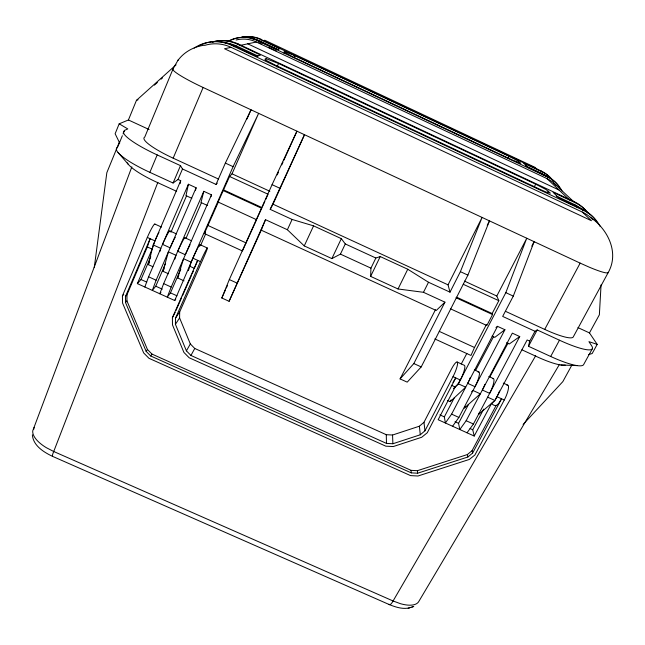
<?xml version="1.0" encoding="UTF-8"?>
<svg xmlns="http://www.w3.org/2000/svg" width="645" height="645" viewBox="0 0 645 645"><rect width="100%" height="100%" fill="white"/><g stroke="black" fill="none" stroke-linecap="round" stroke-linejoin="round"><path stroke-width="0.97" d="M457.12 362.022L464.376 365.336A11.916 2.435 -65.7 0 1 460.353 380.01L457.555 384.646L455.176 386.992L438.157 419.726L474.22 436.044L491.506 403.52C496.948 408.777 499.012 402.69 501.576 398.787L472.632 453.048L467.907 456.991L417.637 473.22L411.252 472.874L150.712 355.992L146.165 351.396L125.517 302.545L125.541 296.353L150.132 238.706L147.35 246.882L126.968 294.757L125.541 296.353M496.078 405.6L472.092 450.613L467.391 454.54L417.404 470.689L411.058 470.35L151.978 354.081L147.455 349.509L126.944 300.917L126.968 294.757M179.681 311.89L179.592 317.921L190.331 343.946L194.758 348.469L386.274 434.69L392.555 435.02L419.379 426.208L423.967 422.298L451.411 369.182A11.924 2.354 -65.7 0 1 457.531 362.651A11.924 2.354 -65.7 0 1 453.016 376.664L424.974 430.796L420.29 434.778L392.894 443.744L386.484 443.405L190.936 355.459L186.413 350.856L175.424 324.306L175.513 318.162L200.466 261.636A12.102 0.629 -65.4 0 1 207.053 248.325A12.102 0.629 -65.4 0 1 204.167 256.468L179.681 311.89L175.513 318.162M487.217 225.355L489.482 220.88L467.907 275.133L421.209 366.916L407.213 382.146L400.085 378.913L413.84 363.562L444.937 302.166L423.475 292.306L398.038 288.976L370.625 276.382L370.948 268.151L375.858 258.016L380.236 256.565L407.761 269.247L428.498 282.26L450.008 292.161L460.393 271.666L482.089 217.438L448.041 284.848L450.008 292.161M601.059 284.848L599.366 314.784L589.457 332.917L597.197 344.374L592.166 353.533L588.571 354.621M94.267 267.554L106.836 172.683L119.607 141.489M180.14 183.567L180.705 180.697L178.02 179.455L173.078 183.011L149.874 172.352A45.577 8.893 23.3 0 1 117.624 147.27M195.451 190.597L196.112 187.776L188.413 184.236L185.978 195.62L191.815 198.305M592.465 348.494L583.822 364.223A44.699 8.466 27.6 0 1 550.677 356.475L528.489 346.284L529.714 341.141L534.971 331.28L537.196 329.95L559.465 340.205A44.876 7.821 27.4 0 0 591.634 345.793L588.925 341.656L597.197 344.374M152.913 266.716L148.326 264.635L153.212 244.923L180.705 180.697M210.988 196.693L211.487 194.846L203.804 191.315L200.982 202.514L207.65 205.57M160.049 251.276L160.807 248.381L153.212 244.923M168.49 273.786L162.992 271.295L168.401 251.832L175.988 255.291L174.868 259.105M184.035 280.841L177.633 277.939L183.567 258.742L191.138 262.184L188.388 270.65M144.851 287.001L148.584 276.794L188.413 184.236M196.112 187.776L156.122 280.22L152.333 290.387L155.751 286.203L165.596 263.466M194.879 267.199L197.668 260.362L172.4 317.695L172.473 324.854L183.906 352.412L189.162 357.765L385.815 446.171L393.257 446.558L421.709 437.262L427.264 432.755L455.725 377.906L453.008 382.445M559.505 364.32L418.976 601.18A30.049 12.997 30.5 0 1 400.464 603.688L393.079 600.979L53.72 451.5L46.327 447.678A30.549 13.553 20.6 0 1 32.75 430.804L131.854 166.886M505.68 311.406L544.719 329.401A38.321 6.644 27.3 0 0 573.341 336.779L608.283 272.416C619.506 252.429 607.654 229.072 590.288 217.204M203.804 191.315L163.661 283.631L159.807 293.773L160.911 292.362M534.971 331.28L502.681 316.413L513.291 296.103L534.116 241.673L531.794 246.124M453.411 388.588L458.369 383.831L505.817 292.645L526.763 238.247L496.803 296.023L498.827 300.691L492.151 313.534L492.546 314.55L486.846 325.515L450.387 308.77M157.848 182.325L53.72 451.5A9.006 1.371 -62.5 0 0 52.511 456.338L389.54 604.688C395.877 607.195 403.028 609.565 409.833 607.735M211.487 194.846L171.191 287.049L167.273 297.151L170.465 292.87L180.785 269.271M176.077 64.839L136.458 100.346L128.419 119.97L119.18 123.816L115.133 133.757L119.704 143.053M261.402 229.87L229.096 301.296L221.824 297.998L229.322 279.567L272.077 184.663L296.942 131.185L283.808 160.323M117.987 146.383L122.356 135.716M123.082 133.942L124.541 130.387L127.783 128.919L119.18 123.816M157.582 235.127A12.134 1.177 -65.3 0 0 154.937 240.891L152.131 249.123L137.361 283.615L174.739 300.53L175.763 299.078M444.937 302.166L436.238 310.495L261.177 230.144L265.514 219.687L287.388 229.741L304.255 245.906L331.885 258.597L340.439 254.13L345.277 243.939L341.326 238.642L313.575 225.863L292.112 219.453L270.19 209.359L304.496 134.708L273.029 204.191L270.19 209.359M149.874 172.352L157.187 154.921A45.763 8.216 23.5 0 1 123.348 132.225L124.541 130.387M173.166 158.17L203.127 87.486A39.676 4.539 24.3 0 1 173.279 68.362L144.746 137.095A39.031 6.95 23.7 0 0 173.166 158.17L218.55 179.084M229.096 301.296L265.514 219.687M506.938 385.25A11.884 2.943 -65.7 0 1 508.316 389.177A11.884 2.943 -65.7 0 1 504.269 400.013L474.905 454.991L469.294 459.458L417.984 476.002L410.567 475.607L148.971 358.298L143.682 352.952L122.574 303.094L122.421 295.886L147.318 237.425A12.142 1.266 -65.3 0 1 152.542 226.855A12.142 1.266 -65.3 0 1 154.945 224.581M148.326 264.635L149.503 261.878M173.078 183.011L180.487 165.644L157.187 154.921M178.02 179.455L182.495 168.982L180.487 165.644M170.957 232.208L186.647 195.54M137.361 283.615L141.013 279.527L150.785 256.734M162.992 271.295L164.177 268.546M199.515 246.285A12.11 0.718 -65.4 0 0 198.458 246.664A12.11 0.718 -65.4 0 0 192.895 258.185L174.739 300.53M186.139 238.045L201.571 202.385M265.377 60.517L266.167 58.695L278.559 63.492L535.681 184.172L545.984 189.501L550.379 193.153L546.444 192.21L541.091 189.84L275.205 65.097L265.788 60.146L264.869 59.187L266.167 58.695M177.633 277.939L178.826 275.197M182.495 168.982L216.043 184.422L225.363 163.088L251.026 109.795L246.987 119.027M200.482 245.745L205.666 233.909M191.138 262.184L233.095 166.66L258.621 113.335L232.031 173.819L229.58 176.488L218.091 202.03L256.5 219.679L262.031 207.601L223.67 189.944M276.971 67.096L278.559 63.492M256.508 219.864L242.431 250.969L204.328 233.546L218.639 201.393L218.091 202.03M284.066 53.398L284.864 51.576L294.983 55.631L509.107 156.324L517.572 160.653L520.821 163.274L512.84 160.242L292.677 56.736L283.969 51.914L284.864 51.576M175.174 312.325L172.4 317.695M175.98 310.495L181.624 297.692M182.43 295.861L191.299 275.729M192.113 273.899L193.323 271.158M294.185 57.437L294.983 55.631M486.467 324.475L474.502 347.502L470.971 355.468L434.803 338.931M221.824 297.998L225.484 289.855M226.298 288.049L227.516 285.332M262.434 206.714L264.845 201.369M265.651 199.587L268.054 194.242L229.58 176.488M277.245 174.892L278.479 172.159M281.76 164.878L282.994 162.145M287.388 229.741L292.112 219.453M304.255 245.906L313.575 225.863M331.885 258.597L341.326 238.642M370.625 276.382L380.236 256.565M398.038 288.976L407.761 269.247M423.475 292.306L428.498 282.26M508.228 158.065L509.107 156.324M400.085 378.913L435.456 309.761M534.31 186.848L535.681 184.172M547.468 192.855L548.363 191.122M452.597 426.264L458.885 417.428L504.914 329.74L497.497 326.33L451.605 414.13L445.381 422.999L444.341 416.888L454.241 397.892M467.02 432.787L473.422 424.015L519.741 336.561L512.332 333.151L466.158 420.725L459.812 429.53L458.555 423.33L468.52 404.383M461.256 364.022L466.835 353.428M447.549 400.456L450.21 401.666L451.153 399.884M474.22 436.044L472.745 429.755L483.694 409.107M475.704 370.238L493.651 336.488M479.437 412.736L478.485 414.501L494.949 400.481L527.142 339.963L529.714 341.141M465.303 406.318L464.36 408.092L480.332 393.829L473.019 390.499L471.568 391.829M528.489 346.284L537.196 329.95M544.719 329.401L580.161 263.12L589.062 267.086A38.942 4.33 26.6 0 0 608.283 272.416M489.966 376.753L508.042 343.092M261.177 230.144L261.822 228.951M550.677 356.475L559.465 340.205M190.936 355.459L194.758 348.469M571.833 365.167L562.835 381.622L523.111 424.434M186.413 350.856L190.331 343.946M177.891 60.469C184.156 51.826 194.129 46.537 204.642 45.15M495.513 399.207L496.964 396.691A11.892 2.862 -65.7 0 0 499.528 391.015M172.683 69.402L178.423 59.525M535.664 355.766L393.079 600.979A8.837 2.435 -70.2 0 1 389.024 604.252M175.424 324.306L179.592 317.921M150.712 355.992L151.978 354.081M146.165 351.396L147.455 349.509M494.143 401.166L491.506 403.52M204.328 233.546L205.441 232.152M125.517 302.545L126.944 300.917M122.421 295.886L123.751 294.426M216.043 184.422L217.268 183.14M450.21 401.666L465.698 387.169L458.369 383.831M154.413 85.14L157.38 82.479M161.097 79.158L162.58 77.827M495.965 327.515L497.497 326.33M504.914 329.74L494.779 337.359L492.062 336.118M519.741 336.561L509.244 344.003L506.535 342.761M136.458 100.346L138.07 99.782M408.156 608.275L413.776 606.453L411.913 607.058M231.071 47.335L224.516 48.754L591.425 220.719L582.338 212.068L231.071 47.335A38.257 36.991 64.6 0 0 205.126 45.255M233.982 46.722L236.86 46.118L258 56.042M239.585 45.545L256.387 42.014L546.92 178.56A31.008 29.71 -31.3 0 1 556.312 185.583M258.709 41.53L260.354 41.183L278.463 49.697M262.797 40.667L264.829 40.28L266.522 41.062L534.89 167.289L537.543 169.691M194.153 48.101A40.337 38.99 64.6 0 1 231.886 45.432L232.869 45.239L256.581 56.357L260.556 55.043L237.642 44.287A38.732 37.483 65.7 0 0 212.326 41.917M237.642 44.287L238.545 44.11L573.897 201.514A37.676 35.846 -28.4 0 1 585.894 210.738M227.774 41.474A33.33 32.347 69.7 0 1 257.065 40.441L277.302 49.504L280.035 48.601L261.015 39.659A32.234 31.299 70.6 0 0 241.214 37.386M261.015 39.659L541.195 171.006A31.452 30.194 -32.1 0 1 553.16 181.285M560.932 364.997L577.114 365.61M148.584 276.794L156.122 280.22M163.661 283.631L171.191 287.049M451.605 414.13L458.885 417.428M466.158 420.725L473.422 424.015M141.013 279.527L146.746 282.123M155.751 286.203L162.29 289.17M170.465 292.87L176.996 295.821M439.89 414.872L444.341 416.888M454.999 421.717L458.555 423.33M470.084 428.554L472.745 429.755M229.322 279.567L236.852 282.994M413.84 363.562L421.209 366.916M487.644 397.159L494.949 400.481M147.366 246.962L152.131 249.123M189.791 266.256L194.532 268.417M451.347 385.25L455.176 386.992M154.832 224.041L161.524 227.096M169.885 230.91L176.561 233.958M184.897 237.763L191.565 240.803M199.894 244.608L207.376 248.027M474.349 369.891L478.88 371.955M488.837 376.503L493.361 378.567M503.293 383.106L507.809 385.162M147.318 237.425L154.937 240.891M192.895 258.185L200.466 261.636M453.016 376.664L460.353 380.01M496.964 396.691L504.269 400.013M176.641 191.339L156.598 182.14A40.28 8.119 23.4 0 1 127.283 162.854M521.934 349.824L537.414 356.935A39.538 7.748 27.6 0 0 565.205 365.07M208.045 225.508L246.116 242.939M439.261 331.369L474.502 347.502M463.223 284.268L498.827 300.691M273.029 204.191L448.041 284.848M345.277 243.939L375.858 258.016M456.644 297.192L492.151 313.534M223.138 190.541L261.644 208.262M456.007 297.732L492.546 314.55M340.439 254.13L370.948 268.151M225.363 163.088L233.095 166.66M272.077 184.663L279.761 188.219M460.393 271.666L467.907 275.133M505.817 292.645L513.291 296.103M128.419 119.97L149.116 129.532M577.952 327.604L589.457 332.917M232.031 173.819L269.86 191.275M464.473 281.099L496.803 296.023M203.127 87.486L580.161 263.12M588.434 213.487A37.918 36.064 -28.3 0 0 575.171 202.707L553.104 192.347L559.102 198.289L581.903 208.988A39.2 37.208 -27.7 0 1 596.722 221.711M556.619 196.153L574.268 204.433A35.967 34.201 -28.3 0 1 583.386 210.722M231.886 45.432L583.29 210.278A39.466 37.442 -27.6 0 1 600.189 226.484M552.959 180.552A31.621 30.347 -32 0 0 542.09 171.836L523.651 163.169L527.795 167.273L546.742 176.174A32.508 31.162 -31.4 0 1 559.094 186.792M525.546 165.862L541.34 173.287A29.993 28.783 -32 0 1 546.259 176.238M257.065 40.441L547.694 177.069A32.685 31.323 -31.3 0 1 561.948 190.904M258.839 42.707L261.507 43.965M268.618 47.303L276.616 51.068M247.753 43.828L559.03 190.017M52.511 456.338C43.707 452.161 33.121 445.606 32.355 434.811M541.195 171.006L542.09 171.836M546.742 176.174L547.694 177.069M573.897 201.514L575.171 202.707M581.903 208.988L583.29 210.278M553.523 182.833L573.276 201.296M541.34 173.287L543.324 175.166M546.92 178.56L569.503 199.926M574.268 204.433L577.614 207.601M118.043 152.494L128.395 164.451M472.092 450.613L472.632 453.048M467.391 454.54L467.907 456.991M423.967 422.298L424.974 430.796M419.379 426.208L420.29 434.778M417.404 470.689L417.637 473.22M411.058 470.35L411.252 472.874M392.555 435.02L392.894 443.744M386.274 434.69L386.484 443.405M33.717 429.385A8.74 7.901 19.3 0 1 34.225 427.385M250.897 38.523A30.573 29.686 70.6 0 1 260.354 41.183M236.086 39.99A31.613 30.686 69.7 0 1 256.387 42.014M190.057 244.786A12.11 0.814 -65.4 0 0 185.317 254.735L177.73 251.276A12.118 0.903 -65.4 0 1 182.849 240.682A12.118 0.903 -65.4 0 1 184.922 238.271M492.522 378.671A11.9 2.773 -65.7 0 1 493.748 382.525A11.9 2.773 -65.7 0 1 489.66 393.361L482.339 390.023A11.9 2.693 -65.7 0 0 484.903 384.347M470.253 377.672A11.916 2.524 -65.7 0 1 469.375 379.832M469.052 380.55A11.916 2.524 -65.7 0 1 467.69 383.356L475.018 386.694A11.908 2.604 -65.7 0 0 479.162 375.874A11.908 2.604 -65.7 0 0 478.09 372.084M225.008 42.876A36.741 35.556 65.7 0 1 236.86 46.118M582.338 212.068A37.434 35.515 -27.6 0 1 592.997 219.8M173.674 240.254A12.126 0.992 -65.3 0 0 170.135 247.817L162.54 244.358A12.126 1.08 -65.3 0 1 167.708 233.772A12.126 1.08 -65.3 0 1 169.949 231.434M174.11 239.416A12.126 0.992 -65.3 0 1 175.303 237.199M158.033 234.216A12.134 1.177 -65.3 0 1 158.928 232.498M228.612 41.336A33.145 32.169 69.8 0 1 257.734 40.304M241.061 37.483A32.056 31.129 70.7 0 1 261.644 39.53M212.447 42.022A38.482 37.241 65.8 0 1 238.545 44.11M198.579 45.972A40.063 38.732 64.8 0 1 201.941 44.384M202.796 44.037A40.063 38.732 64.8 0 1 232.869 45.239"/></g></svg>
